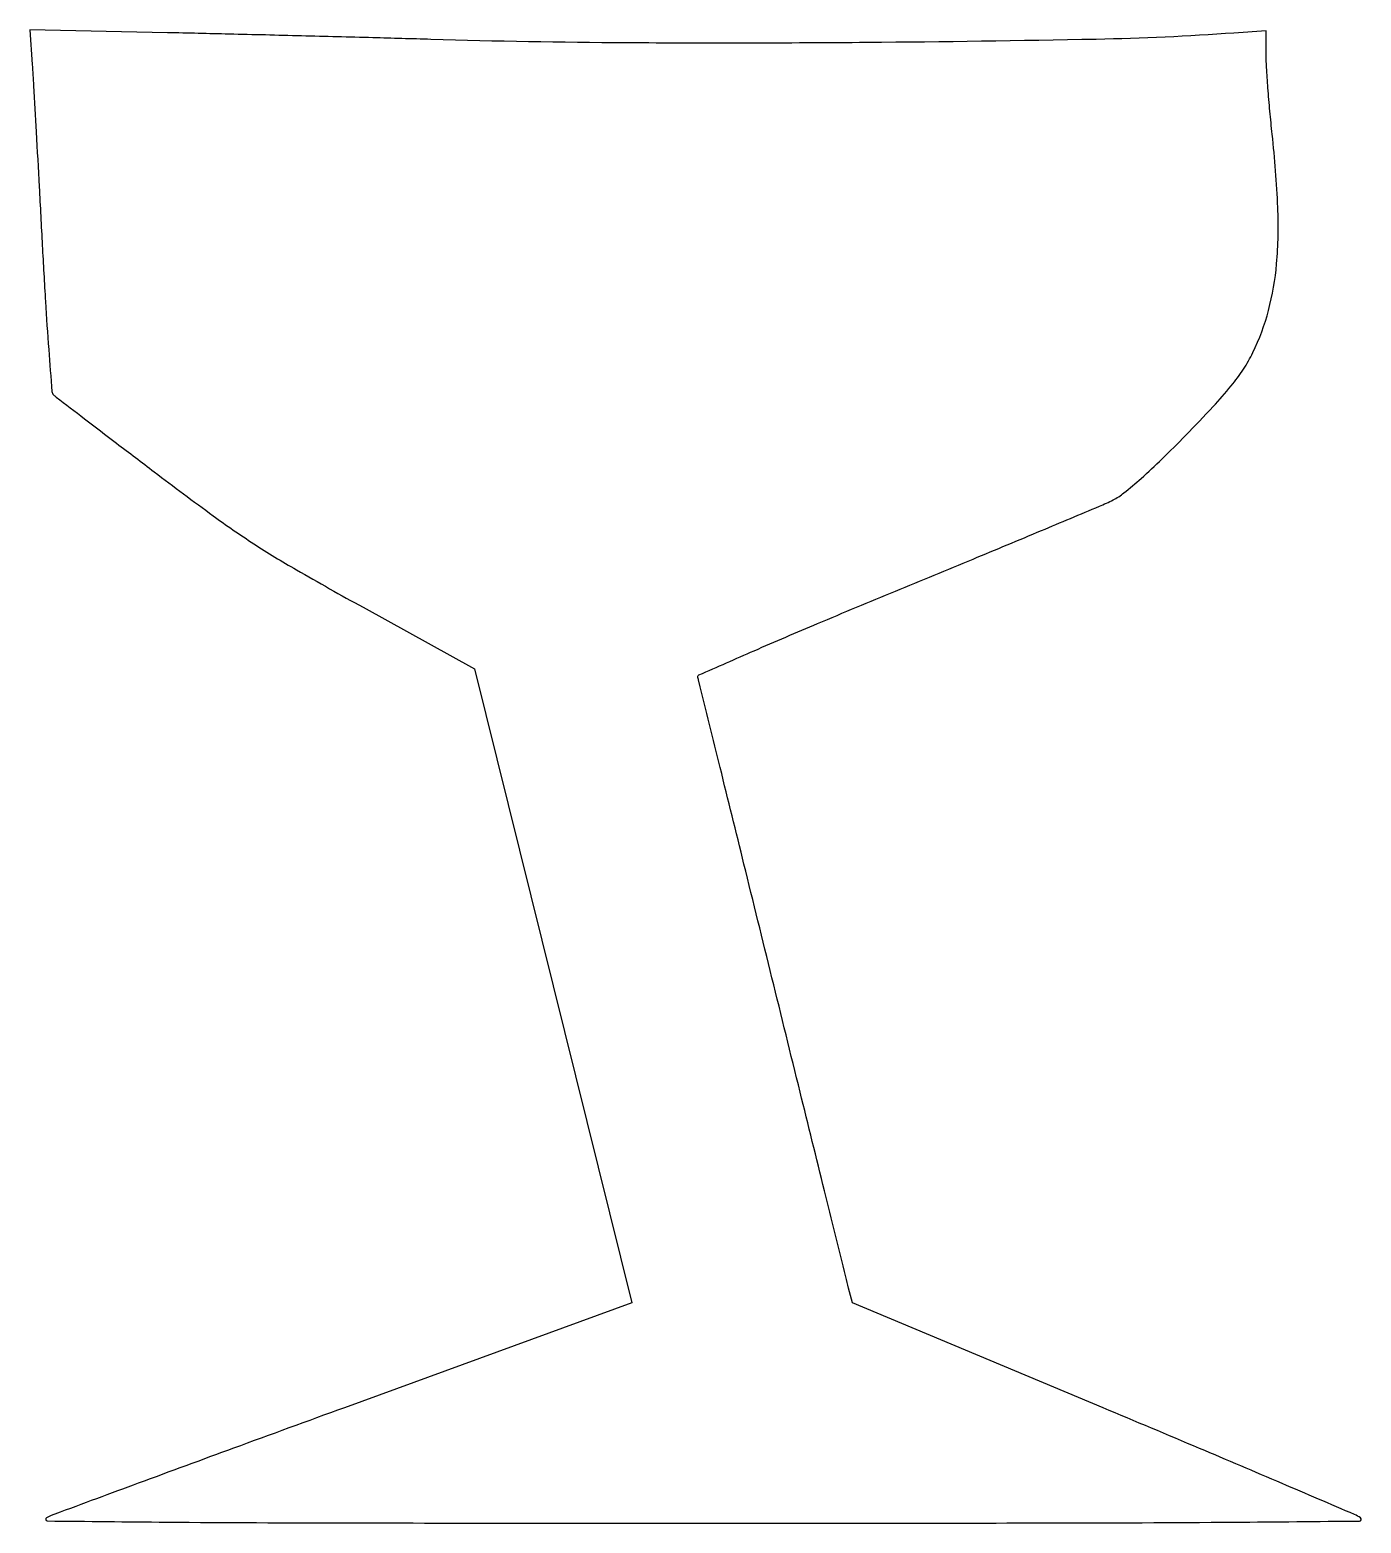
# Model space of a CAD drawing. Extents: x 0 to 322, y 0 to 361.
import ezdxf

# ---------------------------------------------------------------- set-up
doc = ezdxf.new("R2010")
doc.units = 0

msp = doc.modelspace()

# ---------------------------------------------------------------- linework, layer by layer
msp.add_lwpolyline([(0.547445, 352.883526, -0.003036), (0.870618, 347.757191, -0.000375), (1.498949, 336.575926, -0.000443), (2.223536, 323.293774, -0.000366), (2.972641, 309.140902, 0.002114), (3.740766, 295.529912, 0.003405), (4.523079, 283.942414, 0.000664), (5.293629, 273.762456, 0.190413), (5.659098, 273.012015, 0.022014), (6.340412, 272.441343, 0.000119), (13.167908, 267.218713, 0.000521), (20.956103, 261.276994, 0.000331), (30.040164, 254.371114, 0.004445), (44.305733, 243.739631, 0.014024), (54.125448, 236.97073, 0.013661), (64.442793, 230.671296, 0.004049), (80.559294, 221.598415), (107.53826, 206.69683), (126.562927, 130.015294), (145.587594, 53.333758), (76.043797, 27.993157, 0.000445), (49.205824, 18.186758, 0.000702), (26.194115, 9.718524, 0.000158), (6.005782, 2.249835, 0.03014), (4, 1.366315, 0.782243), (4.179844, 0.60515, 0.000743), (33.037583, 0.32659, 0.001754), (76.624482, 0.1235, 0.000275), (162.5, 0.071841, 0.000288), (246.885031, 0.116152, 0.001686), (291.259653, 0.314628, 0.000483), (321.60067, 0.581915, 0.71447), (321.846085, 1.321787, 0.061379), (320.441508, 2.140473, 0.000224), (302.876267, 9.663958, 0.001184), (282.941004, 18.136213, 0.000743), (259.590502, 27.953859), (198.988834, 53.32775), (198.03046, 56.913875, -0.004711), (197.321409, 59.670953, -0.000042), (192.187737, 80.449701, -0.000146), (186.295753, 104.33627, -0.000094), (179.486139, 132, 0.00011), (172.71802, 159.49128, 0.00018), (166.960947, 182.817468, 0.000017), (161.797936, 203.701268, 0.018611), (161.542348, 204.591381, -0.385876), (161.826578, 205.228349, -0.000522), (175.156127, 211.077371, -0.00352), (190.53951, 217.679842, -0.001969), (209.342253, 225.50659, 0.000635), (228.120708, 233.264535, 0.000922), (244.675537, 240.164261, 0.000459), (258.720467, 246.063492, 0.015689), (262, 247.567327, 0.054759), (264.629115, 249.255201, 0.011622), (268.785864, 252.780437, 0.010932), (273.814734, 257.451068, 0.00674), (279.533755, 263.152118, 0.005708), (286.210254, 270.147537, 0.017126), (290.547514, 275.128655, 0.024475), (293.553188, 279.223216, 0.033042), (295.828271, 283.213141, 0.048846), (299.605664, 293.41696, 0.042191), (301.568618, 304.676389, 0.033499), (301.859178, 318.316612, 0.015519), (300.5, 336, -0.003928), (299.939542, 341.591953, -0.003848), (299.462864, 347.230311, -0.00379), (299.120236, 352.183273, -0.014512), (299.019879, 355.273399), (299, 361.046797), (291.25, 360.494746, -0.012738), (257.899459, 358.971679, -0.003057), (202.508527, 358.193586, -0.003316), (144.207052, 358.11783, -0.006189), (97, 358.954008, 0.000768), (82.926553, 359.35595, 0.000421), (65.687459, 359.807246, 0.00042), (48.18577, 360.235943, 0.000671), (33.233902, 360.569533), (-0.032196, 361.267051)], format="xyb", close=True)

doc.saveas('drawing.dxf')
